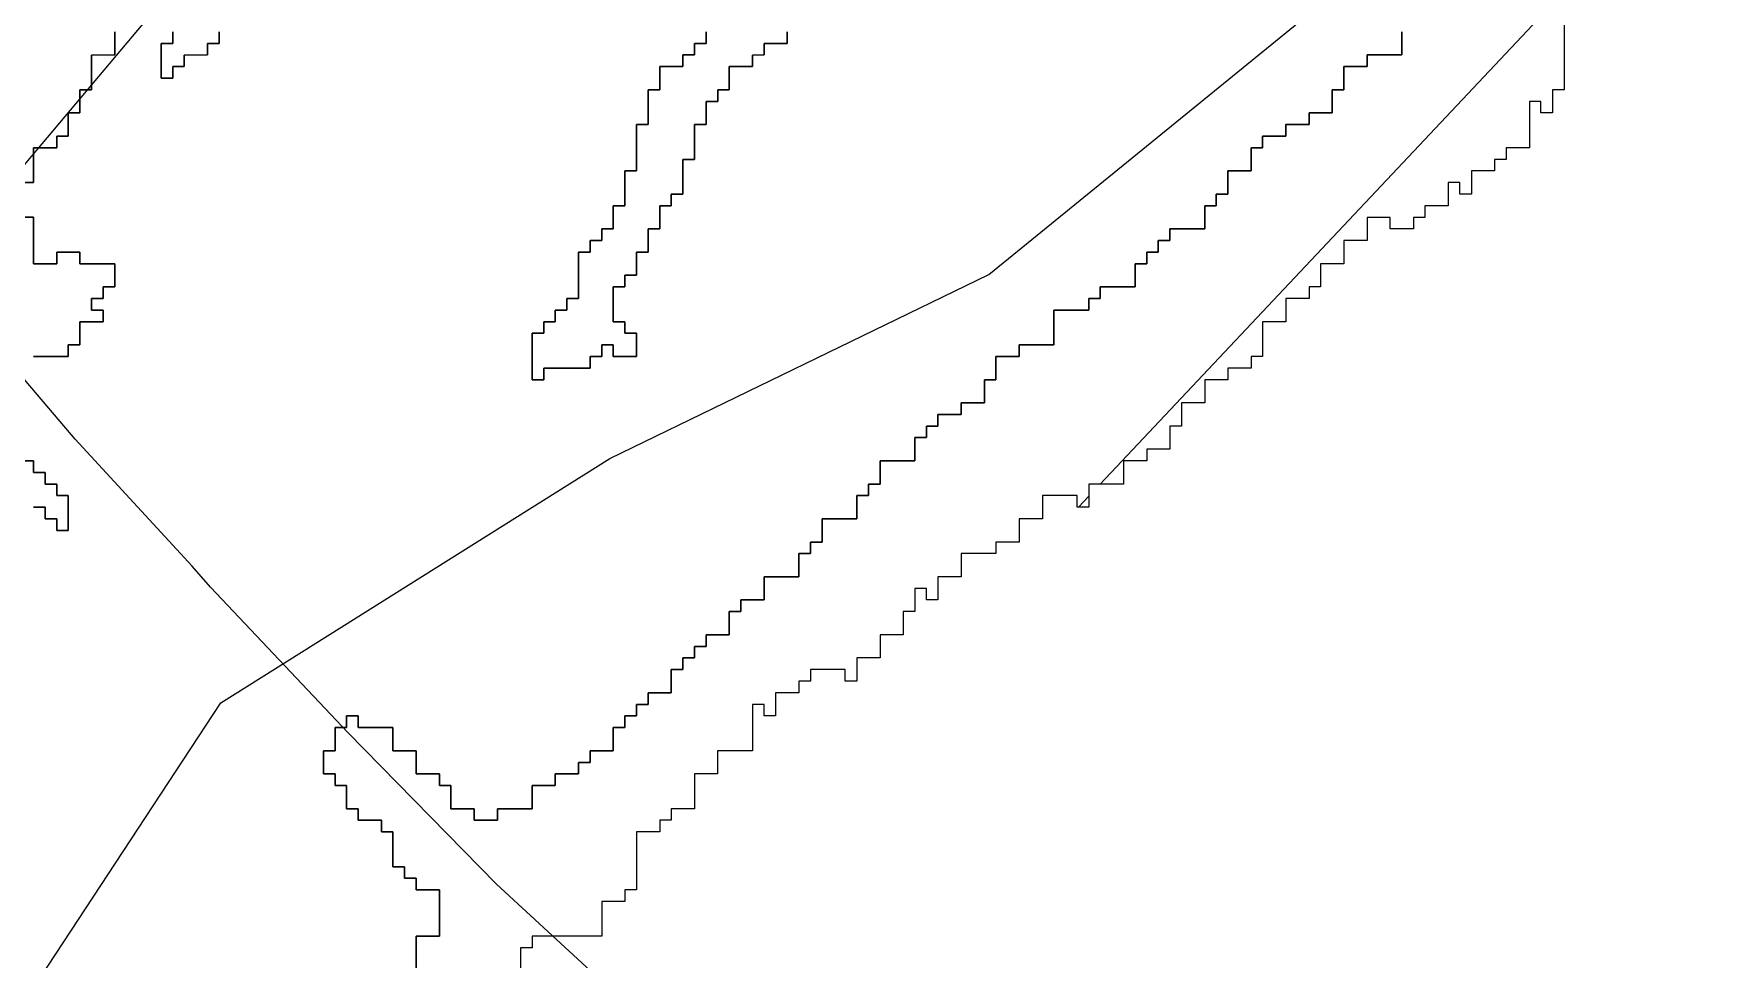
# Model space of a CAD drawing. Header units: metres. Extents: x 553506 to 563855, y 142925 to 150243.
# Drawn here: x 554716 to 555005.2, y 145238 to 145397.7 of the extents above; entities that cross this region are included whole.
import ezdxf

# ---------------------------------------------------------------- set-up
doc = ezdxf.new("R2010")
doc.units = ezdxf.units.M
for name, color, linetype in [('C-FLOOD_ZONE_3', 150, 'Continuous'), ('C-ROADS', 33, 'Continuous'), ('C-WATERWAYS', 5, 'Continuous')]:
    doc.layers.add(name, color=color, linetype=linetype)

msp = doc.modelspace()

# ---------------------------------------------------------------- linework, layer by layer
at = {"layer": 'C-FLOOD_ZONE_3'}
for points in [[(554982, 145407.1394), (554899.9867, 145320), (554898, 145320), (554898, 145317.8891), (554896.2221, 145316), (554896, 145316), (554896, 145318), (554890, 145318), (554890, 145314), (554886, 145314), (554886, 145314), (554886, 145310), (554882, 145310), (554882, 145308), (554876, 145308), (554876, 145304), (554872, 145304), (554872, 145300), (554870, 145300), (554870, 145302), (554868, 145302), (554868, 145298), (554866, 145298), (554866, 145294), (554862, 145294), (554862, 145290), (554858, 145290), (554858, 145286), (554856, 145286), (554856, 145288), (554850, 145288), (554850, 145286), (554848, 145286), (554848, 145284), (554844, 145284), (554844, 145280), (554842, 145280), (554842, 145282), (554840, 145282), (554840, 145274), (554834, 145274), (554834, 145270), (554830, 145270), (554830, 145264), (554826, 145264), (554826, 145262), (554824, 145262), (554824, 145260), (554820, 145260), (554820, 145250), (554818, 145250), (554818, 145248), (554814, 145248), (554814, 145242), (554802, 145242), (554802, 145240), (554800, 145240), (554800, 145228)], [(554980, 145400), (554980, 145388), (554978, 145388), (554978, 145384), (554976, 145384), (554976, 145386), (554974, 145386), (554974, 145378), (554970, 145378), (554970, 145376), (554968, 145376), (554968, 145374), (554964, 145374), (554964, 145370), (554962, 145370), (554962, 145372), (554960, 145372), (554960, 145368), (554956, 145368), (554956, 145368), (554956, 145366), (554954, 145366), (554954, 145364), (554950, 145364), (554950, 145366), (554946, 145366), (554946, 145362), (554942, 145362), (554942, 145358), (554938, 145358), (554938, 145354), (554936, 145354), (554936, 145352), (554932, 145352), (554932, 145348), (554928, 145348), (554928, 145342), (554926, 145342), (554926, 145340), (554922, 145340), (554922, 145338), (554918, 145338), (554918, 145334), (554914, 145334), (554914, 145330), (554912, 145330), (554912, 145326), (554908, 145326), (554908, 145324), (554904, 145324), (554904, 145320), (554899.9867, 145320), (554982, 145407.1394)], [(554730.001, 145397.999), (554730.0006, 145393.9994), (554726.001, 145393.999), (554726.0006, 145387.9994), (554724.001, 145387.999), (554724.0006, 145383.9994), (554722.001, 145383.999), (554722.0006, 145379.9994), (554720.001, 145379.999), (554720.0006, 145377.9994), (554716.001, 145377.999), (554716.0006, 145371.9994), (554714.001, 145371.999)], [(554714.001, 145371.999), (554716.0006, 145371.9994), (554716.001, 145377.999), (554720.0006, 145377.9994), (554720.001, 145379.999), (554722.0006, 145379.9994), (554722.001, 145383.999), (554724.0006, 145383.9994), (554724.001, 145387.999), (554726.0006, 145387.9994), (554726.001, 145393.999), (554730.0006, 145393.9994), (554730.001, 145397.999)], [(554748.001, 145397.999), (554748.0006, 145395.9994), (554746.001, 145395.999), (554746.0006, 145393.9994), (554742.001, 145393.999), (554742.0006, 145391.9994), (554740.001, 145391.999), (554740.0006, 145389.9994), (554737.9994, 145389.9994), (554737.9994, 145396.0006), (554739.999, 145396.001), (554739.9994, 145398.0006)], [(554739.9994, 145398.0006), (554739.999, 145396.001), (554737.9994, 145396.0006), (554737.9994, 145389.9994), (554740.0006, 145389.9994), (554740.001, 145391.999), (554742.0006, 145391.9994), (554742.001, 145393.999), (554746.0006, 145393.9994), (554746.001, 145395.999), (554748.0006, 145395.9994), (554748.001, 145397.999)], [(554782, 145234), (554782, 145240), (554782, 145242), (554786, 145242), (554786, 145244), (554786, 145248), (554786, 145250), (554782, 145250), (554782, 145252), (554780, 145252), (554780, 145254), (554778, 145254), (554778, 145258), (554778, 145260), (554776, 145260), (554776, 145262), (554772, 145262), (554772, 145264), (554770, 145264), (554770, 145268), (554768, 145268), (554768, 145270), (554766, 145270), (554766, 145274), (554768, 145274), (554768, 145278), (554770, 145278), (554770, 145280), (554772, 145280), (554772, 145278), (554776, 145278), (554778, 145278), (554778, 145274), (554782, 145274), (554782, 145272), (554782, 145270), (554786, 145270), (554786, 145268), (554788, 145268), (554788, 145264), (554792, 145264), (554792, 145262), (554796, 145262), (554796, 145264), (554802, 145264), (554802, 145268), (554806, 145268), (554806, 145270), (554808, 145270), (554810, 145270), (554810, 145272), (554812, 145272), (554812, 145274), (554816, 145274), (554816, 145278), (554818, 145278), (554818, 145280), (554820, 145280), (554820, 145282), (554822, 145282), (554822, 145284), (554826, 145284), (554826, 145288), (554828, 145288), (554828, 145290), (554830, 145290), (554830, 145292), (554832, 145292), (554832, 145294), (554836, 145294), (554836, 145298), (554838, 145298), (554838, 145300), (554840, 145300), (554842, 145300), (554842, 145302), (554842, 145304), (554846, 145304), (554848, 145304), (554848, 145308), (554850, 145308), (554850, 145310), (554852, 145310), (554852, 145314), (554858, 145314), (554858, 145318), (554860, 145318), (554860, 145320), (554862, 145320), (554862, 145324), (554868, 145324), (554868, 145328), (554870, 145328), (554870, 145330), (554872, 145330), (554872, 145332), (554876, 145332), (554876, 145334), (554880, 145334), (554880, 145338), (554882, 145338), (554882, 145342), (554886, 145342), (554886, 145344), (554888, 145344), (554890, 145344), (554892, 145344), (554892, 145348), (554892, 145350), (554896, 145350), (554898, 145350), (554898, 145352), (554900, 145352), (554900, 145354), (554906, 145354), (554906, 145358), (554908, 145358), (554908, 145360), (554910, 145360), (554910, 145362), (554912, 145362), (554912, 145364), (554918, 145364), (554918, 145368), (554920, 145368), (554920, 145370), (554922, 145370), (554922, 145374), (554926, 145374), (554926, 145378), (554928, 145378), (554928, 145380), (554932, 145380), (554932, 145382), (554936, 145382), (554936, 145384), (554940, 145384), (554940, 145388), (554942, 145388), (554942, 145390), (554942, 145392), (554946, 145392), (554946, 145394), (554948, 145394), (554952, 145394), (554952, 145398)], [(554952, 145398), (554952, 145394), (554948, 145394), (554946, 145394), (554946, 145392), (554942, 145392), (554942, 145390), (554942, 145388), (554940, 145388), (554940, 145384), (554936, 145384), (554936, 145382), (554932, 145382), (554932, 145380), (554928, 145380), (554928, 145378), (554926, 145378), (554926, 145374), (554922, 145374), (554922, 145370), (554920, 145370), (554920, 145368), (554918, 145368), (554918, 145364), (554912, 145364), (554912, 145362), (554910, 145362), (554910, 145360), (554908, 145360), (554908, 145358), (554906, 145358), (554906, 145354), (554900, 145354), (554900, 145352), (554898, 145352), (554898, 145350), (554896, 145350), (554892, 145350), (554892, 145348), (554892, 145344), (554890, 145344), (554888, 145344), (554886, 145344), (554886, 145342), (554882, 145342), (554882, 145338), (554880, 145338), (554880, 145334), (554876, 145334), (554876, 145332), (554872, 145332), (554872, 145330), (554870, 145330), (554870, 145328), (554868, 145328), (554868, 145324), (554862, 145324), (554862, 145320), (554860, 145320), (554860, 145318), (554858, 145318), (554858, 145314), (554852, 145314), (554852, 145310), (554850, 145310), (554850, 145308), (554848, 145308), (554848, 145304), (554846, 145304), (554842, 145304), (554842, 145302), (554842, 145300), (554840, 145300), (554838, 145300), (554838, 145298), (554836, 145298), (554836, 145294), (554832, 145294), (554832, 145292), (554830, 145292), (554830, 145290), (554828, 145290), (554828, 145288), (554826, 145288), (554826, 145284), (554822, 145284), (554822, 145282), (554820, 145282), (554820, 145280), (554818, 145280), (554818, 145278), (554816, 145278), (554816, 145274), (554812, 145274), (554812, 145272), (554810, 145272), (554810, 145270), (554808, 145270), (554806, 145270), (554806, 145268), (554802, 145268), (554802, 145264), (554796, 145264), (554796, 145262), (554792, 145262), (554792, 145264), (554788, 145264), (554788, 145268), (554786, 145268), (554786, 145270), (554782, 145270), (554782, 145272), (554782, 145274), (554778, 145274), (554778, 145278), (554776, 145278), (554772, 145278), (554772, 145280), (554770, 145280), (554770, 145278), (554768, 145278), (554768, 145274), (554766, 145274), (554766, 145270), (554768, 145270), (554768, 145268), (554770, 145268), (554770, 145264), (554772, 145264), (554772, 145262), (554776, 145262), (554776, 145260), (554778, 145260), (554778, 145258), (554778, 145254), (554780, 145254), (554780, 145252), (554782, 145252), (554782, 145250), (554786, 145250), (554786, 145248), (554786, 145244), (554786, 145242), (554782, 145242), (554782, 145240), (554782, 145234)], [(554846.001, 145397.999), (554846.0006, 145395.9994), (554842.001, 145395.999), (554842.0006, 145393.9994), (554840.001, 145393.999), (554840.0006, 145391.9994), (554838, 145391.999), (554836.001, 145391.999), (554836.001, 145390), (554836.0006, 145387.9994), (554834.001, 145387.999), (554834.0006, 145385.9994), (554832.001, 145385.999), (554832.0006, 145381.9994), (554830.001, 145381.999), (554830.0006, 145375.9994), (554828.001, 145375.999), (554828.0006, 145369.9994), (554826.001, 145369.999), (554826.0006, 145367.9994), (554824.001, 145367.999), (554824.0006, 145363.9994), (554822.001, 145363.999), (554822.001, 145362), (554822.0006, 145359.9994), (554820.001, 145359.999), (554820.0006, 145355.9994), (554818.001, 145355.999), (554818.0006, 145353.9994), (554816.001, 145353.999), (554816.001, 145350), (554816.001, 145348.001), (554818.0006, 145348.0006), (554818.001, 145346.001), (554820.0006, 145346.0006), (554820.0006, 145341.9994), (554815.9994, 145341.9994), (554815.999, 145343.999), (554814.001, 145343.999), (554814.0006, 145341.9994), (554812.001, 145341.999), (554812.0006, 145339.9994), (554804.001, 145339.999), (554804.0006, 145337.9994), (554801.9994, 145337.9994), (554801.9994, 145346.0006), (554803.999, 145346.001), (554803.9994, 145348.0006), (554805.999, 145348.001), (554805.9994, 145350.0006), (554807.999, 145350.001), (554807.9994, 145352.0006), (554809.999, 145352.001), (554809.999, 145356), (554809.9994, 145360.0006), (554811.999, 145360.001), (554811.9994, 145362.0006), (554813.999, 145362.001), (554813.9994, 145364.0006), (554815.999, 145364.001), (554815.999, 145366), (554815.9994, 145368.0006), (554817.999, 145368.001), (554817.999, 145370), (554817.9994, 145374.0006), (554819.999, 145374.001), (554819.999, 145376), (554819.9994, 145382.0006), (554821.999, 145382.001), (554821.9994, 145388.0006), (554823.999, 145388.001), (554823.999, 145390), (554823.9994, 145392.0006), (554827.999, 145392.001), (554827.9994, 145394.0006), (554829.999, 145394.001), (554829.9994, 145396.0006), (554831.999, 145396.001), (554831.9994, 145398.0006)], [(554831.9994, 145398.0006), (554831.999, 145396.001), (554829.9994, 145396.0006), (554829.999, 145394.001), (554827.9994, 145394.0006), (554827.999, 145392.001), (554823.9994, 145392.0006), (554823.999, 145390), (554823.999, 145388.001), (554821.9994, 145388.0006), (554821.999, 145382.001), (554819.9994, 145382.0006), (554819.999, 145376), (554819.999, 145374.001), (554817.9994, 145374.0006), (554817.999, 145370), (554817.999, 145368.001), (554815.9994, 145368.0006), (554815.999, 145366), (554815.999, 145364.001), (554813.9994, 145364.0006), (554813.999, 145362.001), (554811.9994, 145362.0006), (554811.999, 145360.001), (554809.9994, 145360.0006), (554809.999, 145356), (554809.999, 145352.001), (554807.9994, 145352.0006), (554807.999, 145350.001), (554805.9994, 145350.0006), (554805.999, 145348.001), (554803.9994, 145348.0006), (554803.999, 145346.001), (554801.9994, 145346.0006), (554801.9994, 145337.9994), (554804.0006, 145337.9994), (554804.001, 145339.999), (554812.0006, 145339.9994), (554812.001, 145341.999), (554814.0006, 145341.9994), (554814.001, 145343.999), (554815.999, 145343.999), (554815.9994, 145341.9994), (554820.0006, 145341.9994), (554820.0006, 145346.0006), (554818.001, 145346.001), (554818.0006, 145348.0006), (554816.001, 145348.001), (554816.001, 145350), (554816.001, 145353.999), (554818.0006, 145353.9994), (554818.001, 145355.999), (554820.0006, 145355.9994), (554820.001, 145359.999), (554822.0006, 145359.9994), (554822.001, 145362), (554822.001, 145363.999), (554824.0006, 145363.9994), (554824.001, 145367.999), (554826.0006, 145367.9994), (554826.001, 145369.999), (554828.0006, 145369.9994), (554828.001, 145375.999), (554830.0006, 145375.9994), (554830.001, 145381.999), (554832.0006, 145381.9994), (554832.001, 145385.999), (554834.0006, 145385.9994), (554834.001, 145387.999), (554836.0006, 145387.9994), (554836.001, 145390), (554836.001, 145391.999), (554838, 145391.999), (554840.0006, 145391.9994), (554840.001, 145393.999), (554842.0006, 145393.9994), (554842.001, 145395.999), (554846.0006, 145395.9994), (554846.001, 145397.999)], [(554714.001, 145366.001), (554716.0006, 145366.0006), (554716.001, 145358.001), (554719.999, 145358.001), (554719.9994, 145360.0006), (554724.0006, 145360.0006), (554724.001, 145358.001), (554730.0006, 145358.0006), (554730.0006, 145353.9994), (554728.001, 145353.999), (554728.0006, 145351.9994), (554726.001, 145351.999), (554726.001, 145350.001), (554728.0006, 145350.0006), (554728.0006, 145347.9994), (554724.001, 145347.999), (554724.0006, 145343.9994), (554722.001, 145343.999), (554722.0006, 145341.9994), (554715.9994, 145341.9994)], [(554715.9994, 145341.9994), (554722.0006, 145341.9994), (554722.001, 145343.999), (554724.0006, 145343.9994), (554724.001, 145347.999), (554728.0006, 145347.9994), (554728.0006, 145350.0006), (554726.001, 145350.001), (554726.001, 145351.999), (554728.0006, 145351.9994), (554728.001, 145353.999), (554730.0006, 145353.9994), (554730.0006, 145358.0006), (554724.001, 145358.001), (554724.0006, 145360.0006), (554719.9994, 145360.0006), (554719.999, 145358.001), (554716.001, 145358.001), (554716.0006, 145366.0006), (554714.001, 145366.001)], [(554714.001, 145324.001), (554716.0006, 145324.0006), (554716.001, 145322.001), (554718.0006, 145322.0006), (554718.001, 145320.001), (554720.0006, 145320.0006), (554720.001, 145318.001), (554722.0006, 145318.0006), (554722.0006, 145311.9994), (554719.9994, 145311.9994), (554719.999, 145313.999), (554717.9994, 145313.9994), (554717.999, 145315.999), (554715.9994, 145315.9994)], [(554715.9994, 145315.9994), (554717.999, 145315.999), (554717.9994, 145313.9994), (554719.999, 145313.999), (554719.9994, 145311.9994), (554722.0006, 145311.9994), (554722.0006, 145318.0006), (554720.001, 145318.001), (554720.0006, 145320.0006), (554718.001, 145320.001), (554718.0006, 145322.0006), (554716.001, 145322.001), (554716.0006, 145324.0006), (554714.001, 145324.001)]]:
    msp.add_lwpolyline(points, dxfattribs=at)
msp.add_lwpolyline([(554898, 145316), (554896.2221, 145316), (554898, 145317.8891), (554898, 145316)], close=True, dxfattribs=at)
at = {"layer": 'C-ROADS'}
for points in [[(554743.3545, 145305.8264), (554723.1887, 145327.7118), (554700.3641, 145354.5144), (554695.2105, 145361.4487)], [(554746.5477, 145302.2164), (554743.3545, 145305.8264)], [(554770.1956, 145277.1194), (554746.5477, 145302.2164)], [(554795.8745, 145251.0152), (554770.1956, 145277.1194)], [(554817.2635, 145231.2703), (554795.8745, 145251.0152)]]:
    msp.add_lwpolyline(points, dxfattribs=at)
at = {"layer": 'C-WATERWAYS'}
for points in [[(554417.6583, 144599.8037), (554407.2024, 144620.9359), (554385.7476, 144654.0357), (554370.8654, 144687.4665), (554363.4008, 144718.9498), (554349.9869, 144767.3268), (554359.8587, 144818.5176), (554350.642, 144879.2406), (554368.9119, 144916.9945), (554416.339, 144973.9653), (554463.6555, 145025.7358), (554497.4348, 145058.0132), (554560.4132, 145088.5199), (554608.2862, 145115.8908), (554655.3083, 145160.5984), (554692.5492, 145197.4776), (554748.3095, 145282.2589), (554815.3882, 145324.4224), (554880.7528, 145356.118), (554954.3306, 145416.0303), (555006.7348, 145481.0702), (555086.4132, 145551.708), (555129.7368, 145584.2891), (555159.5598, 145614.3817)], [(554702.7768, 145361.2646), (554784.9893, 145458.9625), (554773.9961, 145544.8507), (554778.2628, 145582.6966)]]:
    msp.add_lwpolyline(points, dxfattribs=at)

doc.saveas('drawing.dxf')
